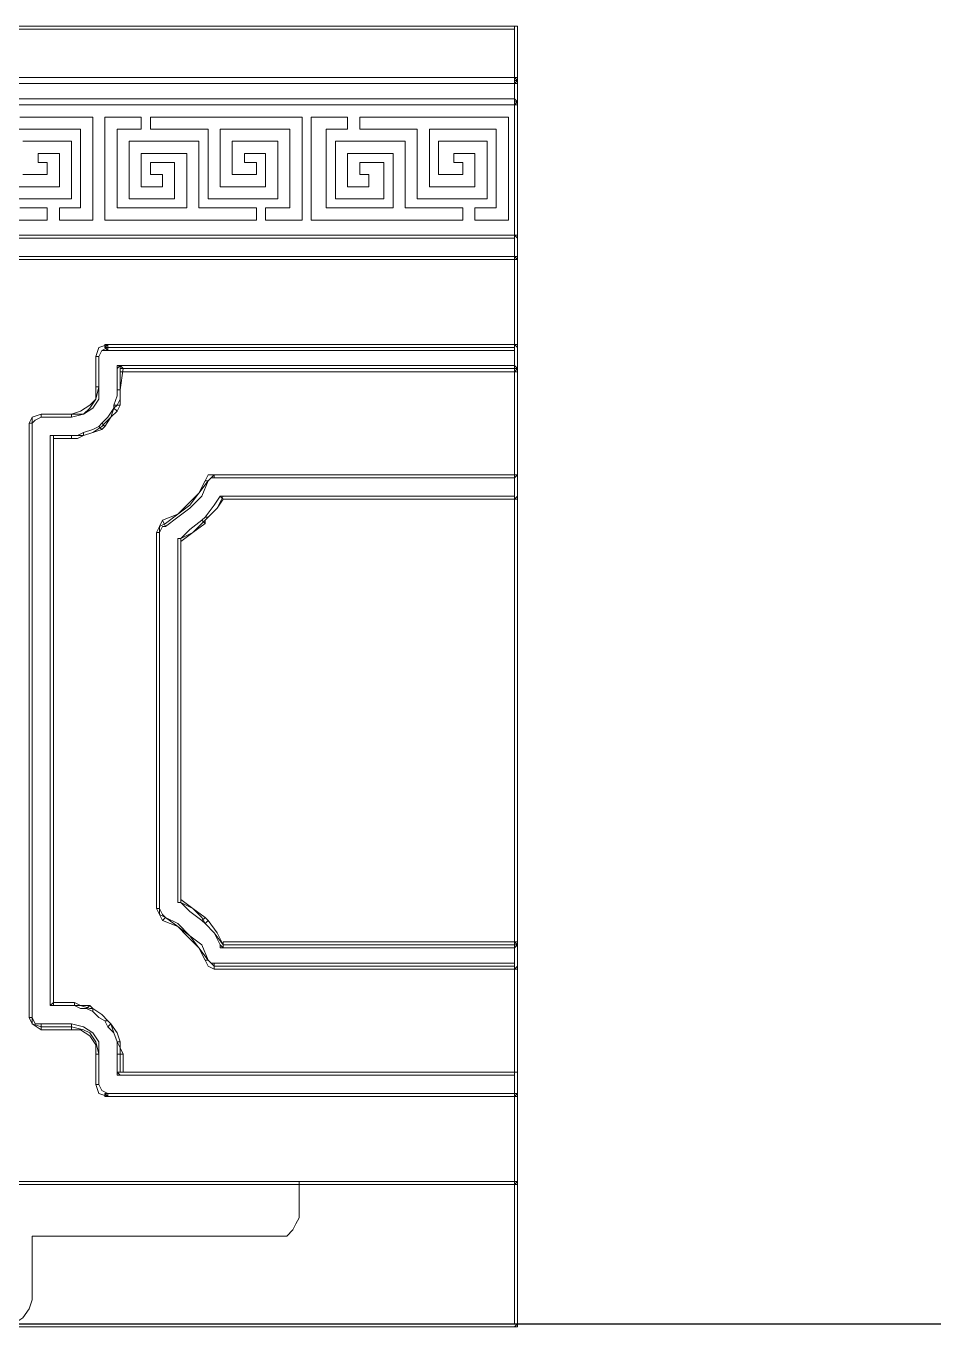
# Model space of a CAD drawing. Extents: x -66030 to 95157, y -13132 to 45879.
# Drawn here: x 55665 to 56834, y 24419 to 26094 of the extents above; entities that cross this region are included whole.
import ezdxf

# ---------------------------------------------------------------- set-up
doc = ezdxf.new("R2010")
doc.units = 0
doc.header["$LTSCALE"] = 100
doc.header["$MEASUREMENT"] = 0
doc.layers.get('0').update_dxf_attribs({"linetype": 'CONTINUOUS'})
doc.layers.add('3', color=11, linetype='CONTINUOUS')

msp = doc.modelspace()

# ---------------------------------------------------------------- linework, layer by layer
at = {"lineweight": 0}
for points in [[(50606.7, 26094.3), (50610.6, 26090.4), (56293.8, 26090.4), (56293.8, 26094.3), (50610.6, 26094.3), (50606.7, 26094.3), (50610.6, 26094.3), (50606.7, 26094.3), (50606.7, 26094.3)], [(56293.8, 26094.3), (56293.8, 26094.3), (56293.8, 26024), (56297.7, 26024), (56297.7, 26094.3), (56293.8, 26094.3), (56297.7, 26094.3), (56297.7, 26094.3), (56293.8, 26094.3)], [(50606.7, 26024), (50610.6, 26020.1), (56293.8, 26020.1), (56293.8, 26027.9), (50610.6, 26027.9), (50606.7, 26024), (50610.6, 26027.9), (50606.7, 26027.9), (50606.7, 26024)], [(50606.7, 26024), (50610.6, 26020.1), (56293.8, 26020.1), (56293.8, 26027.9), (50610.6, 26027.9), (50606.7, 26024), (50610.6, 26027.9), (50606.7, 26027.9), (50606.7, 26024)], [(56297.7, 26024), (56293.8, 26027.9), (50610.6, 26027.9), (50610.6, 26020.1), (56293.8, 26020.1), (56297.7, 26024), (56293.8, 26020.1), (56297.7, 26020.1), (56297.7, 26024)], [(56293.8, 26027.9), (56293.8, 26024), (56293.8, 25793.6), (56297.7, 25793.6), (56297.7, 26024), (56293.8, 26027.9), (56297.7, 26024), (56297.7, 26027.9), (56293.8, 26027.9)], [(56293.8, 26027.9), (56293.8, 26024), (56293.8, 25996.7), (56297.7, 25996.7), (56297.7, 26024), (56293.8, 26027.9), (56297.7, 26024), (56297.7, 26027.9), (56293.8, 26027.9)], [(56297.7, 25996.7), (56293.8, 26000.6), (50610.6, 26000.6), (50610.6, 25992.8), (56293.8, 25992.8), (56297.7, 25996.7), (56293.8, 25992.8), (56297.7, 25992.8), (56297.7, 25996.7)], [(55961.8, 25844.3), (55961.8, 25852.2), (55961.8, 25860), (55961.8, 25860), (55961.8, 25860), (55922.7, 25860), (55887.6, 25860), (55887.6, 25902.9), (55887.6, 25945.9), (55840.7, 25945.9), (55797.7, 25945.9), (55797.7, 25906.8), (55797.7, 25871.7), (55825.1, 25871.7), (55856.3, 25871.7), (55856.3, 25895.1), (55856.3, 25918.6), (55840.7, 25918.6), (55825.1, 25918.6), (55825.1, 25910.7), (55825.1, 25902.9), (55832.9, 25902.9), (55840.7, 25902.9), (55840.7, 25895.1), (55840.7, 25887.3), (55825.1, 25887.3), (55813.3, 25887.3), (55813.3, 25910.7), (55813.3, 25930.3), (55840.7, 25930.3), (55871.9, 25930.3), (55871.9, 25895.1), (55871.9, 25860), (55825.1, 25860), (55782.1, 25860), (55782.1, 25910.7), (55782.1, 25961.5), (55797.7, 25961.5), (55813.3, 25961.5), (55813.3, 25969.3), (55813.3, 25977.1), (55789.9, 25977.1), (55766.5, 25977.1), (55766.5, 25942), (55766.5, 25910.7), (55766.5, 25875.6), (55766.5, 25844.3), (55813.3, 25844.3), (55864.1, 25844.3), (55911, 25844.3), (55961.8, 25844.3)], [(55973.5, 25860), (55973.5, 25852.2), (55973.5, 25844.3), (55996.9, 25844.3), (56020.4, 25844.3), (56020.4, 25875.6), (56020.4, 25910.7), (56020.4, 25942), (56020.4, 25977.1), (55973.5, 25977.1), (55922.7, 25977.1), (55875.8, 25977.1), (55825.1, 25977.1), (55825.1, 25969.3), (55825.1, 25961.5), (55864.1, 25961.5), (55899.3, 25961.5), (55899.3, 25914.7), (55899.3, 25871.7), (55946.1, 25871.7), (55989.1, 25871.7), (55989.1, 25906.8), (55989.1, 25945.9), (55957.9, 25945.9), (55930.5, 25945.9), (55930.5, 25922.5), (55930.5, 25902.9), (55946.1, 25902.9), (55961.8, 25902.9), (55961.8, 25910.7), (55961.8, 25918.6), (55954, 25918.6), (55946.1, 25918.6), (55946.1, 25922.5), (55946.1, 25930.3), (55961.8, 25930.3), (55973.5, 25930.3), (55973.5, 25910.7), (55973.5, 25887.3), (55946.1, 25887.3), (55914.9, 25887.3), (55914.9, 25922.5), (55914.9, 25961.5), (55957.9, 25961.5), (56004.7, 25961.5), (56004.7, 25910.7), (56004.7, 25860), (55989.1, 25860), (55973.5, 25860)], [(56227.4, 25844.3), (56227.4, 25860), (56227.4, 25860), (56192.2, 25860), (56153.2, 25860), (56153.2, 25945.9), (56063.3, 25945.9), (56063.3, 25871.7), (56125.8, 25871.7), (56125.8, 25918.6), (56094.6, 25918.6), (56094.6, 25902.9), (56106.3, 25902.9), (56106.3, 25887.3), (56079, 25887.3), (56079, 25930.3), (56137.5, 25930.3), (56137.5, 25860), (56051.6, 25860), (56051.6, 25961.5), (56079, 25961.5), (56079, 25977.1), (56032.1, 25977.1), (56032.1, 25844.3), (56227.4, 25844.3)], [(56243, 25860), (56243, 25844.3), (56286, 25844.3), (56286, 25977.1), (56094.6, 25977.1), (56094.6, 25961.5), (56168.8, 25961.5), (56168.8, 25871.7), (56258.6, 25871.7), (56258.6, 25945.9), (56196.1, 25945.9), (56196.1, 25902.9), (56227.4, 25902.9), (56227.4, 25918.6), (56215.7, 25918.6), (56215.7, 25930.3), (56243, 25930.3), (56243, 25887.3), (56184.4, 25887.3), (56184.4, 25961.5), (56270.3, 25961.5), (56270.3, 25860), (56258.6, 25860), (56243, 25860)], [(50606.7, 25820.9), (50610.6, 25820.9), (56293.8, 25820.9), (56293.8, 25824.8), (50610.6, 25824.8), (50606.7, 25820.9), (50610.6, 25824.8), (50606.7, 25824.8), (50606.7, 25820.9)], [(56293.8, 25824.8), (56293.8, 25820.9), (56293.8, 25793.6), (56297.7, 25793.6), (56297.7, 25820.9), (56293.8, 25824.8), (56297.7, 25820.9), (56297.7, 25824.8), (56293.8, 25824.8)], [(50606.7, 25793.6), (50610.6, 25793.6), (56293.8, 25793.6), (56293.8, 25797.5), (50610.6, 25797.5), (50606.7, 25793.6), (50610.6, 25797.5), (50606.7, 25797.5), (50606.7, 25793.6)], [(56297.7, 25793.6), (56293.8, 25797.5), (50610.6, 25797.5), (50610.6, 25793.6), (56293.8, 25793.6), (56297.7, 25793.6), (56293.8, 25793.6), (56297.7, 25793.6), (56297.7, 25793.6)], [(56297.7, 25793.6), (56293.8, 25797.5), (50610.6, 25797.5), (50610.6, 25793.6), (56293.8, 25793.6), (56297.7, 25793.6), (56293.8, 25793.6), (56297.7, 25793.6), (56297.7, 25793.6)], [(56293.8, 25797.5), (56293.8, 25793.6), (56293.8, 24606.2), (56297.7, 24606.2), (56297.7, 25793.6), (56293.8, 25797.5), (56297.7, 25793.6), (56297.7, 25797.5), (56293.8, 25797.5)], [(56293.8, 25680.3), (55770.4, 25680.3), (55770.4, 25680.3), (55762.6, 25676.4), (55758.7, 25668.6), (55758.7, 25629.5), (55758.7, 25629.5), (55754.8, 25613.9), (55746.9, 25602.2), (55739.1, 25594.4), (55723.5, 25594.4), (55684.4, 25594.4), (55672.7, 25590.5), (55672.7, 25582.6), (55672.7, 24817.1), (55672.7, 24809.3), (55684.4, 24805.4), (55723.5, 24805.4), (55739.1, 24801.5), (55746.9, 24797.5), (55754.8, 24785.8), (55758.7, 24770.2), (55758.7, 24770.2), (55758.7, 24731.1), (55762.6, 24723.3), (55770.4, 24719.4), (55770.4, 24719.4), (56293.8, 24719.4), (56293.8, 24746.8), (55786, 24746.8), (55786, 24770.2), (55786, 24778), (55782.1, 24785.8), (55778.2, 24797.5), (55774.3, 24809.3), (55770.4, 24813.2), (55762.6, 24821), (55750.8, 24828.8), (55746.9, 24828.8), (55735.2, 24832.7), (55727.4, 24832.7), (55700.1, 24832.7), (55700.1, 25567), (55723.5, 25567), (55731.3, 25567), (55739.1, 25567), (55750.8, 25570.9), (55762.6, 25578.7), (55766.5, 25582.6), (55774.3, 25590.5), (55778.2, 25602.2), (55782.1, 25606.1), (55786, 25613.9), (55786, 25625.6), (55786, 25653), (56293.8, 25653), (56293.8, 25680.3)], [(55758.7, 25668.6), (55758.7, 25668.6), (55762.6, 25676.4), (55770.4, 25676.4), (55770.4, 25684.2), (55758.7, 25680.3), (55754.8, 25668.6), (55754.8, 25668.6), (55758.7, 25668.6), (55758.7, 25668.6), (55758.7, 25668.6)], [(55766.5, 25680.3), (55770.4, 25676.4), (56293.8, 25676.4), (56293.8, 25684.2), (55770.4, 25684.2), (55766.5, 25680.3), (55770.4, 25684.2), (55766.5, 25684.2), (55766.5, 25680.3)], [(55770.4, 25676.4), (55770.4, 25680.3), (55770.4, 25680.3), (55770.4, 25680.3), (55766.5, 25680.3), (55766.5, 25680.3), (55766.5, 25680.3), (55770.4, 25684.2), (55770.4, 25676.4), (55770.4, 25676.4), (55770.4, 25680.3)], [(56293.8, 25684.2), (56293.8, 25680.3), (56293.8, 25653), (56297.7, 25653), (56297.7, 25680.3), (56293.8, 25684.2), (56297.7, 25680.3), (56297.7, 25684.2), (56293.8, 25684.2)], [(55754.8, 25629.5), (55758.7, 25629.5), (55758.7, 25668.6), (55754.8, 25668.6), (55754.8, 25629.5), (55754.8, 25629.5), (55758.7, 25629.5), (55758.7, 25629.5), (55758.7, 25629.5)], [(55786, 25656.9), (55782.1, 25653), (55782.1, 25625.6), (55786, 25625.6), (55789.9, 25653), (55786, 25656.9), (55786, 25656.9), (55782.1, 25656.9), (55782.1, 25653)], [(56297.7, 25653), (56293.8, 25656.9), (55786, 25656.9), (55786, 25649), (56293.8, 25649), (56297.7, 25653), (56293.8, 25649), (56297.7, 25649), (56297.7, 25653)], [(55723.5, 25590.5), (55723.5, 25590.5), (55739.1, 25594.4), (55750.8, 25602.2), (55758.7, 25613.9), (55758.7, 25629.5), (55754.8, 25629.5), (55754.8, 25613.9), (55746.9, 25606.1), (55735.2, 25598.3), (55723.5, 25594.4), (55723.5, 25594.4), (55723.5, 25590.5), (55723.5, 25590.5), (55723.5, 25590.5)], [(55754.8, 25629.5), (55758.7, 25629.5), (55758.7, 25629.5), (55754.8, 25629.5), (55754.8, 25629.5), (55754.8, 25629.5), (55758.7, 25629.5), (55758.7, 25629.5), (55758.7, 25629.5)], [(55782.1, 25625.6), (55782.1, 25625.6), (55782.1, 25617.8), (55778.2, 25606.1), (55786, 25606.1), (55786, 25613.9), (55786, 25625.6), (55786, 25625.6), (55786, 25625.6), (55786, 25625.6), (55786, 25625.6)], [(55786, 25606.1), (55778.2, 25606.1), (55778.2, 25602.2), (55782.1, 25598.3), (55786, 25606.1), (55786, 25606.1), (55786, 25606.1), (55786, 25606.1), (55786, 25606.1)], [(55672.7, 25582.6), (55672.7, 25582.6), (55676.6, 25586.6), (55684.4, 25590.5), (55684.4, 25594.4), (55672.7, 25590.5), (55668.8, 25582.6), (55668.8, 25582.6), (55672.7, 25582.6), (55672.7, 25582.6), (55672.7, 25582.6)], [(55684.4, 25594.4), (55684.4, 25590.5), (55723.5, 25590.5), (55723.5, 25594.4), (55684.4, 25594.4), (55684.4, 25594.4), (55684.4, 25590.5), (55684.4, 25590.5), (55684.4, 25590.5)], [(55778.2, 25602.2), (55778.2, 25602.2), (55770.4, 25590.5), (55762.6, 25582.6), (55766.5, 25578.7), (55774.3, 25590.5), (55782.1, 25598.3), (55782.1, 25598.3), (55782.1, 25598.3), (55782.1, 25598.3), (55782.1, 25598.3)], [(55668.8, 24817.1), (55672.7, 24817.1), (55672.7, 25582.6), (55668.8, 25582.6), (55668.8, 24817.1), (55668.8, 24817.1), (55672.7, 24817.1), (55672.7, 24817.1), (55672.7, 24817.1)], [(55739.1, 25570.9), (55739.1, 25570.9), (55731.3, 25567), (55723.5, 25567), (55723.5, 25563.1), (55731.3, 25563.1), (55739.1, 25567), (55739.1, 25567), (55739.1, 25567), (55739.1, 25567), (55739.1, 25567)], [(55758.7, 25578.7), (55758.7, 25578.7), (55750.8, 25574.8), (55739.1, 25570.9), (55739.1, 25567), (55750.8, 25570.9), (55762.6, 25574.8), (55762.6, 25574.8), (55762.6, 25574.8), (55762.6, 25574.8), (55762.6, 25574.8)], [(55766.5, 25578.7), (55762.6, 25582.6), (55758.7, 25578.7), (55762.6, 25574.8), (55766.5, 25578.7), (55766.5, 25578.7), (55766.5, 25578.7), (55766.5, 25578.7), (55766.5, 25578.7)], [(55700.1, 25567), (55696.2, 25567), (55696.2, 24832.7), (55700.1, 24832.7), (55700.1, 25567), (55700.1, 25567), (55700.1, 25567), (55696.2, 25567), (55696.2, 25567)], [(55723.5, 25563.1), (55723.5, 25567), (55700.1, 25567), (55700.1, 25563.1), (55723.5, 25563.1), (55723.5, 25563.1), (55723.5, 25563.1), (55723.5, 25563.1), (55723.5, 25563.1)], [(56293.8, 24883.5), (55907.1, 24883.5), (55903.2, 24887.4), (55899.3, 24891.3), (55887.6, 24906.9), (55875.8, 24922.5), (55860.2, 24934.3), (55844.6, 24946), (55836.8, 24949.9), (55836.8, 24957.7), (55836.8, 24957.7), (55836.8, 24957.7), (55836.8, 25442), (55836.8, 25442), (55836.8, 25442), (55836.8, 25449.8), (55844.6, 25453.7), (55860.2, 25465.5), (55875.8, 25477.2), (55887.6, 25492.8), (55899.3, 25508.4), (55903.2, 25512.3), (55907.1, 25516.2), (56293.8, 25516.2), (56293.8, 25488.9), (55918.8, 25488.9), (55911, 25473.3), (55899.3, 25461.6), (55895.4, 25457.7), (55891.5, 25453.7), (55879.7, 25442), (55864.1, 25434.2), (55864.1, 24965.5), (55879.7, 24957.7), (55891.5, 24946), (55895.4, 24938.2), (55907.1, 24926.4), (55918.8, 24910.8), (56293.8, 24910.8), (56293.8, 24883.5)], [(55895.4, 25508.4), (55895.4, 25508.4), (55887.6, 25492.8), (55871.9, 25477.2), (55860.2, 25465.5), (55840.7, 25457.7), (55844.6, 25449.8), (55860.2, 25461.6), (55875.8, 25473.3), (55891.5, 25488.9), (55899.3, 25508.4), (55899.3, 25508.4), (55899.3, 25508.4), (55899.3, 25508.4), (55899.3, 25508.4)], [(55907.1, 25516.2), (55907.1, 25516.2), (55899.3, 25516.2), (55895.4, 25508.4), (55899.3, 25508.4), (55903.2, 25512.3), (55907.1, 25512.3), (55907.1, 25512.3), (55907.1, 25516.2), (55907.1, 25516.2), (55907.1, 25516.2)], [(56297.7, 25516.2), (56293.8, 25516.2), (55907.1, 25516.2), (55907.1, 25512.3), (56293.8, 25512.3), (56297.7, 25516.2), (56297.7, 25516.2), (56297.7, 25516.2), (56293.8, 25516.2)], [(56293.8, 25485), (56297.7, 25488.9), (56297.7, 25516.2), (56293.8, 25516.2), (56293.8, 25488.9), (56293.8, 25485), (56293.8, 25485), (56297.7, 25485), (56297.7, 25488.9)], [(55899.3, 25461.6), (55899.3, 25461.6), (55911, 25473.3), (55918.8, 25485), (55914.9, 25488.9), (55907.1, 25477.2), (55895.4, 25461.6), (55895.4, 25461.6), (55899.3, 25461.6), (55899.3, 25461.6), (55899.3, 25461.6)], [(55914.9, 25488.9), (55918.8, 25485), (56293.8, 25485), (56293.8, 25488.9), (55918.8, 25488.9), (55914.9, 25488.9), (55918.8, 25488.9), (55914.9, 25488.9), (55914.9, 25488.9)], [(55840.7, 25457.7), (55840.7, 25457.7), (55836.8, 25449.8), (55832.9, 25442), (55836.8, 25442), (55840.7, 25449.8), (55844.6, 25449.8), (55844.6, 25449.8), (55844.6, 25449.8), (55844.6, 25449.8), (55844.6, 25449.8)], [(55864.1, 25434.2), (55864.1, 25430.3), (55879.7, 25442), (55895.4, 25453.7), (55891.5, 25457.7), (55875.8, 25445.9), (55864.1, 25434.2), (55860.2, 25434.2), (55864.1, 25434.2), (55860.2, 25434.2), (55860.2, 25434.2)], [(55895.4, 25453.7), (55895.4, 25453.7), (55895.4, 25457.7), (55899.3, 25461.6), (55895.4, 25461.6), (55895.4, 25461.6), (55891.5, 25457.7), (55891.5, 25457.7), (55895.4, 25453.7), (55895.4, 25453.7), (55895.4, 25453.7)], [(55836.8, 25442), (55832.9, 25442), (55832.9, 24957.7), (55836.8, 24957.7), (55836.8, 25442), (55836.8, 25442), (55836.8, 25442), (55836.8, 25442), (55836.8, 25442)], [(55832.9, 25442), (55832.9, 25442), (55832.9, 25442), (55832.9, 25442), (55836.8, 25442), (55836.8, 25442), (55836.8, 25442), (55836.8, 25442), (55832.9, 25442), (55832.9, 25442), (55832.9, 25442)], [(55864.1, 24965.5), (55864.1, 24965.5), (55864.1, 25434.2), (55860.2, 25434.2), (55860.2, 24965.5), (55864.1, 24965.5), (55860.2, 24965.5), (55860.2, 24965.5), (55864.1, 24965.5)], [(55895.4, 24946), (55895.4, 24946), (55879.7, 24957.7), (55864.1, 24969.4), (55864.1, 24965.5), (55875.8, 24953.8), (55891.5, 24942.1), (55891.5, 24942.1), (55895.4, 24946), (55895.4, 24946), (55895.4, 24946)], [(55832.9, 24957.7), (55832.9, 24957.7), (55836.8, 24949.9), (55840.7, 24942.1), (55844.6, 24946), (55840.7, 24949.9), (55836.8, 24957.7), (55836.8, 24957.7), (55832.9, 24957.7), (55832.9, 24957.7), (55832.9, 24957.7)], [(55832.9, 24957.7), (55832.9, 24957.7), (55832.9, 24957.7), (55832.9, 24957.7), (55836.8, 24957.7), (55836.8, 24957.7), (55836.8, 24957.7), (55836.8, 24957.7), (55836.8, 24957.7), (55836.8, 24957.7), (55836.8, 24957.7)], [(55840.7, 24942.1), (55840.7, 24942.1), (55860.2, 24934.3), (55871.9, 24922.5), (55887.6, 24906.9), (55895.4, 24891.3), (55899.3, 24891.3), (55891.5, 24910.8), (55875.8, 24922.5), (55860.2, 24938.2), (55844.6, 24946), (55844.6, 24946), (55844.6, 24946), (55844.6, 24946), (55844.6, 24946)], [(55899.3, 24942.1), (55899.3, 24942.1), (55895.4, 24946), (55891.5, 24942.1), (55895.4, 24938.2), (55899.3, 24942.1), (55899.3, 24942.1), (55899.3, 24942.1), (55899.3, 24942.1)], [(55918.8, 24914.7), (55918.8, 24910.8), (55911, 24926.4), (55899.3, 24942.1), (55895.4, 24938.2), (55907.1, 24926.4), (55914.9, 24910.8), (55918.8, 24906.9), (55914.9, 24910.8), (55914.9, 24906.9), (55918.8, 24906.9)], [(56297.7, 24910.8), (56293.8, 24914.7), (55918.8, 24914.7), (55918.8, 24906.9), (56293.8, 24906.9), (56297.7, 24910.8), (56297.7, 24910.8), (56297.7, 24914.7), (56293.8, 24914.7)], [(56293.8, 24879.6), (56297.7, 24883.5), (56297.7, 24910.8), (56293.8, 24910.8), (56293.8, 24883.5), (56293.8, 24879.6), (56293.8, 24879.6), (56297.7, 24879.6), (56297.7, 24883.5)], [(55895.4, 24891.3), (55895.4, 24891.3), (55899.3, 24883.5), (55907.1, 24879.6), (55907.1, 24887.4), (55903.2, 24887.4), (55899.3, 24891.3), (55899.3, 24891.3), (55899.3, 24891.3), (55899.3, 24891.3), (55899.3, 24891.3)], [(55907.1, 24879.6), (55907.1, 24879.6), (56293.8, 24879.6), (56293.8, 24887.4), (55907.1, 24887.4), (55907.1, 24879.6), (55907.1, 24879.6), (55907.1, 24879.6), (55907.1, 24879.6)], [(55696.2, 24832.7), (55700.1, 24832.7), (55727.4, 24832.7), (55727.4, 24836.6), (55700.1, 24836.6), (55696.2, 24832.7), (55696.2, 24832.7), (55696.2, 24832.7), (55700.1, 24832.7)], [(55727.4, 24832.7), (55727.4, 24832.7), (55735.2, 24828.8), (55743, 24828.8), (55746.9, 24832.7), (55735.2, 24832.7), (55727.4, 24836.6), (55727.4, 24836.6), (55727.4, 24836.6), (55727.4, 24836.6), (55727.4, 24836.6)], [(55684.4, 24809.3), (55684.4, 24809.3), (55676.6, 24809.3), (55672.7, 24817.1), (55668.8, 24817.1), (55672.7, 24809.3), (55684.4, 24801.5), (55684.4, 24801.5), (55684.4, 24809.3), (55684.4, 24809.3), (55684.4, 24809.3)], [(55746.9, 24832.7), (55743, 24828.8), (55750.8, 24824.9), (55750.8, 24828.8), (55746.9, 24832.7), (55746.9, 24832.7), (55746.9, 24832.7), (55746.9, 24832.7), (55746.9, 24832.7)], [(55750.8, 24824.9), (55750.8, 24824.9), (55758.7, 24817.1), (55766.5, 24813.2), (55770.4, 24813.2), (55762.6, 24821), (55750.8, 24828.8), (55750.8, 24828.8), (55750.8, 24828.8), (55750.8, 24828.8), (55750.8, 24828.8)], [(55723.5, 24801.5), (55723.5, 24809.3), (55684.4, 24809.3), (55684.4, 24801.5), (55723.5, 24801.5), (55723.5, 24801.5), (55723.5, 24809.3), (55723.5, 24809.3), (55723.5, 24809.3)], [(55758.7, 24770.2), (55758.7, 24770.2), (55758.7, 24785.8), (55750.8, 24797.5), (55739.1, 24805.4), (55723.5, 24809.3), (55723.5, 24801.5), (55735.2, 24801.5), (55746.9, 24793.6), (55754.8, 24781.9), (55754.8, 24770.2), (55754.8, 24770.2), (55758.7, 24770.2), (55758.7, 24770.2), (55758.7, 24770.2)], [(55770.4, 24813.2), (55766.5, 24813.2), (55770.4, 24805.4), (55774.3, 24809.3), (55770.4, 24813.2), (55770.4, 24813.2), (55770.4, 24813.2), (55770.4, 24813.2), (55770.4, 24813.2)], [(55770.4, 24805.4), (55770.4, 24805.4), (55778.2, 24797.5), (55782.1, 24785.8), (55786, 24785.8), (55782.1, 24797.5), (55774.3, 24809.3), (55774.3, 24809.3), (55774.3, 24809.3), (55774.3, 24809.3), (55774.3, 24809.3)], [(55782.1, 24785.8), (55782.1, 24785.8), (55782.1, 24778), (55782.1, 24770.2), (55789.9, 24770.2), (55786, 24778), (55786, 24785.8), (55786, 24785.8), (55786, 24785.8), (55786, 24785.8), (55786, 24785.8)], [(55754.8, 24770.2), (55758.7, 24770.2), (55758.7, 24770.2), (55754.8, 24770.2), (55754.8, 24770.2), (55754.8, 24770.2), (55758.7, 24770.2), (55758.7, 24770.2), (55758.7, 24770.2)], [(55754.8, 24731.1), (55758.7, 24731.1), (55758.7, 24770.2), (55754.8, 24770.2), (55754.8, 24731.1), (55754.8, 24731.1), (55758.7, 24731.1), (55758.7, 24731.1), (55758.7, 24731.1)], [(55789.9, 24770.2), (55782.1, 24770.2), (55782.1, 24746.8), (55789.9, 24746.8), (55789.9, 24770.2), (55789.9, 24770.2), (55789.9, 24770.2), (55789.9, 24770.2), (55789.9, 24770.2)], [(55782.1, 24746.8), (55786, 24742.9), (56293.8, 24742.9), (56293.8, 24746.8), (55786, 24746.8), (55782.1, 24746.8), (55782.1, 24746.8), (55782.1, 24742.9), (55786, 24742.9)], [(56293.8, 24746.8), (56293.8, 24746.8), (56293.8, 24719.4), (56297.7, 24719.4), (56297.7, 24746.8), (56293.8, 24746.8), (56297.7, 24746.8), (56297.7, 24746.8), (56293.8, 24746.8)], [(55770.4, 24719.4), (55770.4, 24719.4), (55762.6, 24723.3), (55758.7, 24731.1), (55754.8, 24731.1), (55758.7, 24719.4), (55770.4, 24715.5), (55766.5, 24719.4), (55770.4, 24719.4), (55770.4, 24719.4), (55770.4, 24719.4)], [(55770.4, 24719.4), (55770.4, 24719.4), (55770.4, 24719.4), (55770.4, 24719.4), (55766.5, 24719.4), (55766.5, 24719.4), (55766.5, 24719.4), (55770.4, 24715.5), (55766.5, 24719.4), (55766.5, 24715.5), (55770.4, 24715.5)], [(56297.7, 24719.4), (56293.8, 24719.4), (55770.4, 24719.4), (55770.4, 24715.5), (56293.8, 24715.5), (56297.7, 24719.4), (56293.8, 24715.5), (56297.7, 24715.5), (56297.7, 24719.4)], [(50606.7, 24606.2), (50610.6, 24602.2), (56293.8, 24602.2), (56293.8, 24606.2), (50610.6, 24606.2), (50606.7, 24606.2), (50610.6, 24606.2), (50606.7, 24606.2), (50606.7, 24606.2)], [(56297.7, 24606.2), (56293.8, 24606.2), (50610.6, 24606.2), (50610.6, 24602.2), (56293.8, 24602.2), (56297.7, 24606.2), (56293.8, 24602.2), (56297.7, 24602.2), (56297.7, 24606.2)], [(55993, 24535.8), (55672.7, 24535.8), (55672.7, 24453.8), (55668.8, 24442.1), (55661, 24430.4), (55649.3, 24422.6), (55637.6, 24422.6), (55442.3, 24422.6), (55442.3, 24606.2), (56016.5, 24606.2), (56016.5, 24559.3), (56012.5, 24551.5), (56008.6, 24543.7), (56000.8, 24535.8), (55993, 24535.8)], [(56293.8, 24606.2), (56293.8, 24606.2), (56293.8, 24422.6), (56297.7, 24422.6), (56297.7, 24606.2), (56293.8, 24606.2), (56297.7, 24606.2), (56297.7, 24606.2), (56293.8, 24606.2)], [(56297.7, 24422.6), (56293.8, 24422.6), (50610.6, 24422.6), (50610.6, 24418.7), (56293.8, 24418.7), (56297.7, 24422.6), (56293.8, 24418.7), (56297.7, 24418.7), (56297.7, 24422.6)]]:
    msp.add_lwpolyline(points, close=True, dxfattribs=at)
for points in [[(55625.9, 25992.8), (55692.3, 25992.8), (55758.7, 25992.8), (55758.7, 25992.8), (55758.7, 25992.8), (55825.1, 25992.8), (55891.5, 25992.8), (55957.9, 25992.8), (56028.2, 25992.8), (56028.2, 25992.8), (56028.2, 25992.8), (56293.8, 25992.8), (56293.8, 25824.8), (56028.2, 25824.8), (56028.2, 25824.8), (55957.9, 25824.8), (55891.5, 25824.8), (55825.1, 25824.8), (55758.7, 25824.8), (55758.7, 25824.8), (55758.7, 25824.8), (55692.3, 25824.8), (55625.9, 25824.8)], [(55649.3, 25961.5), (55692.3, 25961.5), (55735.2, 25961.5), (55735.2, 25910.7), (55735.2, 25860), (55723.5, 25860), (55707.9, 25860), (55707.9, 25860), (55707.9, 25852.2), (55707.9, 25844.3), (55731.3, 25844.3), (55750.8, 25844.3), (55750.8, 25875.6), (55750.8, 25910.7), (55750.8, 25942), (55750.8, 25977.1), (55704, 25977.1), (55657.1, 25977.1)], [(55633.7, 25871.7), (55676.6, 25871.7), (55723.5, 25871.7), (55723.5, 25906.8), (55723.5, 25945.9), (55692.3, 25945.9), (55661, 25945.9)], [(55661, 25902.9), (55676.6, 25902.9), (55692.3, 25902.9), (55692.3, 25910.7), (55692.3, 25918.6), (55684.4, 25918.6), (55680.5, 25918.6), (55680.5, 25922.5), (55680.5, 25930.3), (55692.3, 25930.3), (55707.9, 25930.3), (55707.9, 25910.7), (55707.9, 25887.3), (55676.6, 25887.3), (55649.3, 25887.3)], [(55645.4, 25844.3), (55692.3, 25844.3), (55692.3, 25844.3), (55692.3, 25852.2), (55692.3, 25860), (55692.3, 25860), (55692.3, 25860), (55657.1, 25860)]]:
    msp.add_lwpolyline(points, dxfattribs=at)
at = {"layer": '3'}
msp.add_line((-66009.4, 24422.6), (95156.9, 24422.6), dxfattribs=at)

doc.saveas('drawing.dxf')
